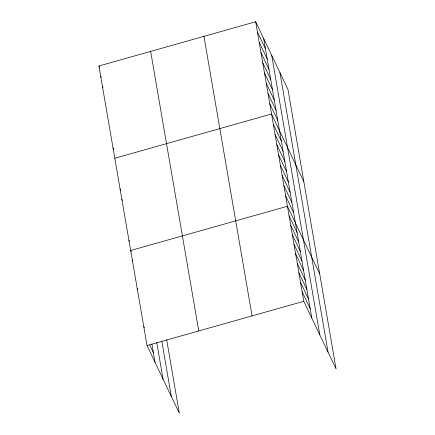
<?xml version="1.0" encoding="UTF-8"?>
<svg xmlns="http://www.w3.org/2000/svg" width="435" height="435" viewBox="0 0 435 435"><rect width="100%" height="100%" fill="white"/><g stroke="black" fill="none" stroke-linecap="round" stroke-linejoin="round"><path stroke-width="0.65" d="M166.676 339.746L179.329 413.25L147.035 345.548L98.919 66L255.671 21.75L287.965 89.452L336.081 369L303.788 301.297L255.671 21.75M114.796 158.248L271.549 114.003L303.842 181.705M147.035 345.548L303.788 301.297M257.438 32L265.442 48.78M259.2 42.249L267.204 59.035M260.967 52.499L268.971 69.285M262.729 62.749L270.733 79.534M264.491 72.998L272.5 89.784M266.258 83.248L274.262 100.034M268.02 93.503L276.029 110.283M269.787 103.753L277.791 120.533M273.316 124.252L281.32 141.032M275.078 134.502L283.082 151.282M276.845 144.752L284.849 161.532M278.607 155.001L286.611 171.781M280.374 165.251L288.378 182.031M282.136 175.501L290.14 192.286M283.903 185.75L291.907 202.536M285.664 196L293.668 212.786M319.72 273.952L287.432 206.25L130.674 250.5L131.245 251.702M289.063 215.755L297.072 232.54M290.7 225.259L298.704 242.045M292.336 234.764L300.34 251.55M293.973 244.269L301.977 261.054M295.61 253.774L303.614 270.559M297.246 263.278L305.25 280.064M298.883 272.783L306.887 289.569M300.52 282.288L308.524 299.073M302.151 291.793L310.16 308.578M98.919 66L99.49 67.197M100.681 76.25L101.257 77.446M102.448 86.5L103.019 87.696M113.035 147.998L113.888 149.798M120.093 189.002L120.664 190.198M121.854 199.252L122.425 200.448M128.912 240.25L129.483 241.452M132.311 260.005L132.882 261.207M137.221 288.519L137.792 289.721M143.762 326.538L144.333 327.734M149.689 345.031L153.403 352.823M279.95 72.65L328.066 352.198M271.69 55.337L319.807 334.885M263.675 38.53L311.792 318.083M203.944 36.35L252.061 315.902M150.646 51.395L198.762 330.948M161.825 341.317L171.314 396.448M156.73 342.383L163.054 379.135M151.875 343.954L155.039 362.328"/></g></svg>
